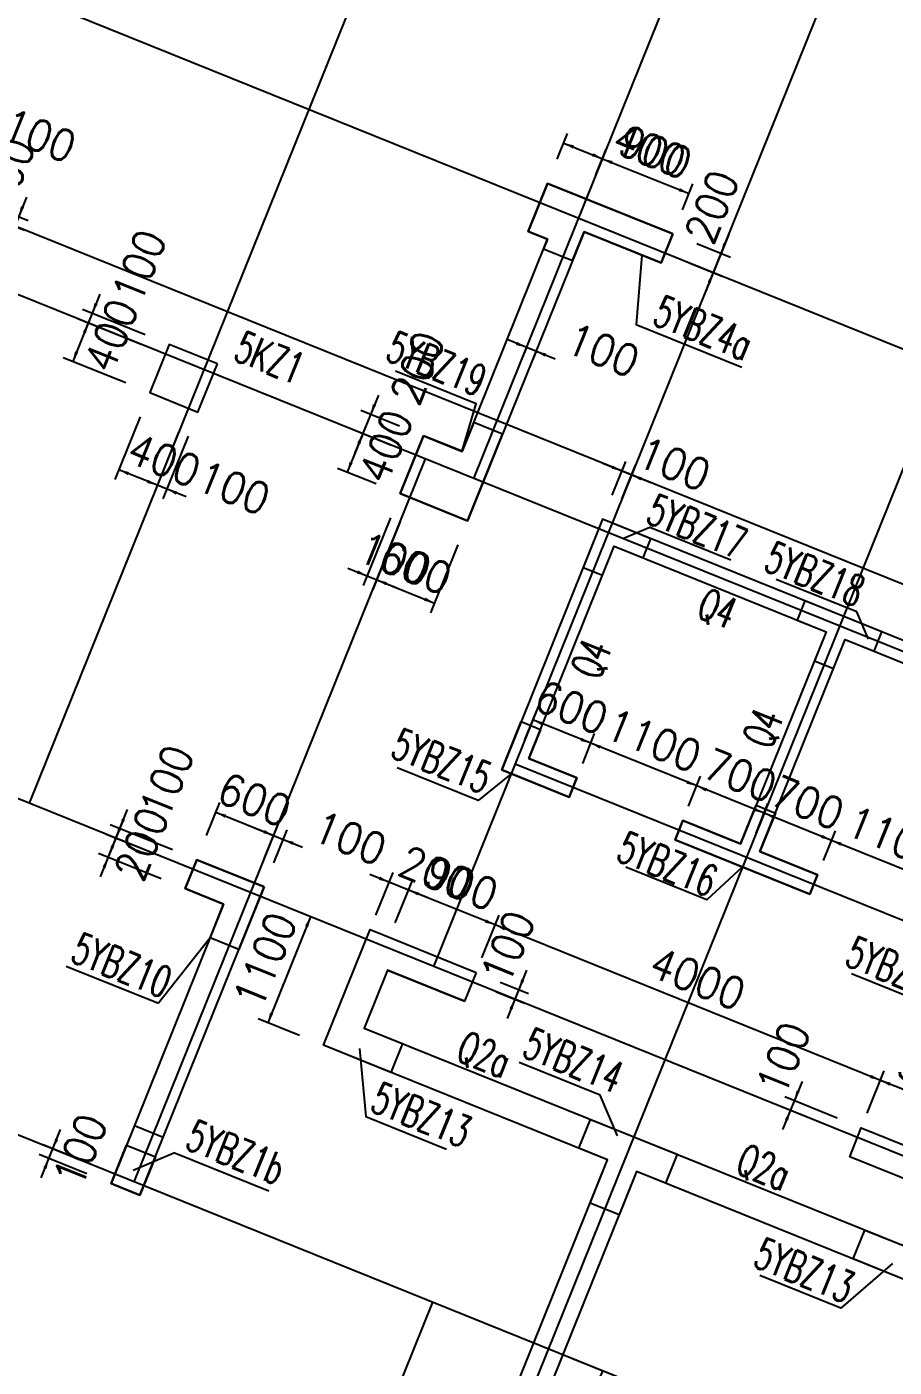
# Model space of a CAD drawing. Extents: x 387171 to 699106, y 11966 to 245688.
# Drawn here: x 540834 to 549187, y 78279 to 91178 of the extents above; entities that cross this region are included whole.
import ezdxf

# ---------------------------------------------------------------- set-up
doc = ezdxf.new("R2010")
doc.units = 0
doc.header["$LTSCALE"] = 100
doc.header["$MEASUREMENT"] = 0
doc.linetypes.add('DASHED', pattern=[19.05, 12.7, -6.35])
for name, color, linetype in [('b边缘构件', 235, 'Continuous'), ('colu-主楼', 7, 'Continuous'), ('COLU_DASH', 9, 'DASHED'), ('DOTE', 253, 'Continuous'), ('wall-主楼', 2, 'Continuous'), ('Y阴影', 254, 'Continuous'), ('剪力墙身标注', 7, 'Continuous'), ('小尺寸', 4, 'Continuous'), ('边缘构件标注', 1, 'Continuous')]:
    doc.layers.add(name, color=color, linetype=linetype)
doc.styles.get("Standard").update_dxf_attribs({"font": 'standard'})
doc.dimstyles.get("Standard").update_dxf_attribs({"dimtxt": 300, "dimasz": 100, "dimexe": 100, "dimexo": 250, "dimgap": 100, "dimtad": 0, "dimtoh": 1, "dimdec": 0, "dimdsep": 46, "dimcen": 0.09, "dimclrt": 7, "dimadec": 0, "dimazin": 0, "dimtfac": 1, "dimtdec": 4, "dimtofl": 0, "dimtmove": 0, "dimatfit": 3, "dimfxl": 1, "dimtolj": 1, "dimtzin": 0, "dimarcsym": 0})

# ---------------------------------------------------------------- blocks, each defined once
blk = doc.blocks.new('*D802')
at = {"layer": '小尺寸', "color": 0, "linetype": 'ByBlock', "lineweight": -2}
for p, q in [((541538, 88606), (541351, 88142)), ((541936, 88122), (541333, 88365)), ((541973, 88215), (541370, 88458))]:
    blk.add_line(p, q, dxfattribs=at)
for points in [[(541463, 88420), (541485, 88519), (541516, 88507)], [(541426, 88328), (541404, 88229), (541373, 88241)]]:
    blk.add_solid(points, dxfattribs=at)
at = {"layer": '小尺寸', "color": 7, "linetype": 'Continuous', "lineweight": -2, "insert": (541916, 88874), "char_height": 300, "width": 476.67, "attachment_point": 5, "rotation": 68.0454}
blk.add_mtext('100', dxfattribs=at)
blk = doc.blocks.new('*D1590')
at = {"layer": '小尺寸', "color": 0, "linetype": 'ByBlock', "lineweight": -2}
for p, q in [((541936, 88122), (541333, 88365)), ((541426, 88328), (541276, 87957)), ((541786, 87751), (541183, 87994))]:
    blk.add_line(p, q, dxfattribs=at)
for points in [[(541426, 88328), (541404, 88229), (541373, 88241)], [(541276, 87957), (541298, 88056), (541329, 88043)]]:
    blk.add_solid(points, dxfattribs=at)
at = {"layer": '小尺寸', "color": 7, "linetype": 'Continuous', "lineweight": -2, "insert": (541646, 88207), "char_height": 300, "width": 576.67, "attachment_point": 5, "rotation": 68.0454}
blk.add_mtext('400', dxfattribs=at)
blk = doc.blocks.new('*D1334')
at = {"layer": '小尺寸', "color": 0, "linetype": 'ByBlock', "lineweight": -2}
for p, q in [((542296, 87276), (542053, 86673)), ((542388, 87239), (542145, 86636)), ((542368, 86654), (541905, 86841))]:
    blk.add_line(p, q, dxfattribs=at)
for points in [[(542090, 86766), (541991, 86788), (542003, 86819)], [(542183, 86729), (542282, 86707), (542269, 86676)]]:
    blk.add_solid(points, dxfattribs=at)
at = {"layer": '小尺寸', "color": 7, "linetype": 'Continuous', "lineweight": -2, "insert": (542824, 86740), "char_height": 300, "width": 476.67, "attachment_point": 5, "rotation": 338.0454}
blk.add_mtext('100', dxfattribs=at)
blk = doc.blocks.new('*D2117')
at = {"layer": '小尺寸', "color": 0, "linetype": 'ByBlock', "lineweight": -2}
for p, q in [((541925, 87426), (541682, 86823)), ((542296, 87276), (542053, 86673)), ((542090, 86766), (541719, 86916))]:
    blk.add_line(p, q, dxfattribs=at)
for points in [[(541719, 86916), (541818, 86894), (541806, 86863)], [(542090, 86766), (541991, 86788), (542003, 86819)]]:
    blk.add_solid(points, dxfattribs=at)
at = {"layer": '小尺寸', "color": 7, "linetype": 'Continuous', "lineweight": -2, "insert": (542156, 87009), "char_height": 300, "width": 576.67, "attachment_point": 5, "rotation": 338.0454}
blk.add_mtext('400', dxfattribs=at)
blk = doc.blocks.new('*D2138')
at = {"layer": '小尺寸', "color": 0, "linetype": 'ByBlock', "lineweight": -2}
for p, q in [((540971, 80101), (541158, 80565)), ((541450, 80231), (540991, 80417)), ((541413, 80138), (540953, 80324))]:
    blk.add_line(p, q, dxfattribs=at)
for points in [[(541084, 80379), (541106, 80478), (541136, 80466)], [(541046, 80286), (541024, 80187), (540993, 80200)]]:
    blk.add_solid(points, dxfattribs=at)
at = {"layer": '小尺寸', "color": 7, "linetype": 'Continuous', "lineweight": -2, "insert": (541348, 80366), "char_height": 300, "width": 476.67, "attachment_point": 5, "rotation": 68.0454}
blk.add_mtext('100', dxfattribs=at)
blk = doc.blocks.new('*D2261')
at = {"layer": '小尺寸', "color": 0, "linetype": 'ByBlock', "lineweight": -2}
for p, q in [((546844, 86790), (546380, 86977)), ((546472, 86671), (546603, 86995)), ((546565, 86633), (546696, 86958))]:
    blk.add_line(p, q, dxfattribs=at)
for points in [[(546566, 86903), (546467, 86925), (546479, 86955)], [(546658, 86865), (546757, 86843), (546745, 86812)]]:
    blk.add_solid(points, dxfattribs=at)
at = {"layer": '小尺寸', "color": 7, "linetype": 'Continuous', "lineweight": -2, "insert": (547066, 86971), "char_height": 300, "width": 476.67, "attachment_point": 5, "rotation": 338.0454}
blk.add_mtext('100', dxfattribs=at)
blk = doc.blocks.new('*D3532')
at = {"layer": '小尺寸', "color": 0, "linetype": 'ByBlock', "lineweight": -2}
for p, q in [((548506, 83156), (548621, 83441)), ((549603, 82937), (548583, 83349)), ((549526, 82744), (549641, 83030))]:
    blk.add_line(p, q, dxfattribs=at)
for points in [[(548583, 83349), (548682, 83327), (548670, 83296)], [(549603, 82937), (549505, 82959), (549517, 82990)]]:
    blk.add_solid(points, dxfattribs=at)
at = {"layer": '小尺寸', "color": 7, "linetype": 'Continuous', "lineweight": -2, "insert": (549187, 83375), "char_height": 300, "width": 685, "attachment_point": 5, "rotation": 338.0454}
blk.add_mtext('1100', dxfattribs=at)
blk = doc.blocks.new('*D3277')
at = {"layer": '小尺寸', "color": 0, "linetype": 'ByBlock', "lineweight": -2}
for p, q in [((547856, 83417), (547971, 83703)), ((548583, 83349), (547934, 83610)), ((548506, 83156), (548621, 83441))]:
    blk.add_line(p, q, dxfattribs=at)
for points in [[(547934, 83610), (548033, 83588), (548021, 83558)], [(548583, 83349), (548484, 83371), (548497, 83401)]]:
    blk.add_solid(points, dxfattribs=at)
at = {"layer": '小尺寸', "color": 7, "linetype": 'Continuous', "lineweight": -2, "insert": (548352, 83711), "char_height": 300, "width": 566.67, "attachment_point": 5, "rotation": 338.0454}
blk.add_mtext('700', dxfattribs=at)
blk = doc.blocks.new('*D3447')
at = {"layer": '小尺寸', "color": 0, "linetype": 'ByBlock', "lineweight": -2}
for p, q in [((547207, 83679), (547322, 83965)), ((547934, 83610), (547285, 83872)), ((547856, 83417), (547971, 83703))]:
    blk.add_line(p, q, dxfattribs=at)
for points in [[(547285, 83872), (547384, 83850), (547371, 83819)], [(547934, 83610), (547835, 83632), (547847, 83663)]]:
    blk.add_solid(points, dxfattribs=at)
at = {"layer": '小尺寸', "color": 7, "linetype": 'Continuous', "lineweight": -2, "insert": (547703, 83973), "char_height": 300, "width": 566.67, "attachment_point": 5, "rotation": 338.0454}
blk.add_mtext('700', dxfattribs=at)
blk = doc.blocks.new('*D4354')
at = {"layer": '小尺寸', "color": 0, "linetype": 'ByBlock', "lineweight": -2}
for p, q in [((546187, 84090), (546302, 84376)), ((547285, 83872), (546265, 84283)), ((547207, 83679), (547322, 83965))]:
    blk.add_line(p, q, dxfattribs=at)
for points in [[(546265, 84283), (546364, 84261), (546351, 84231)], [(547285, 83872), (547186, 83894), (547198, 83925)]]:
    blk.add_solid(points, dxfattribs=at)
at = {"layer": '小尺寸', "color": 7, "linetype": 'Continuous', "lineweight": -2, "insert": (546868, 84310), "char_height": 300, "width": 685, "attachment_point": 5, "rotation": 338.0454}
blk.add_mtext('1100', dxfattribs=at)
blk = doc.blocks.new('*D3974')
at = {"layer": '小尺寸', "color": 0, "linetype": 'ByBlock', "lineweight": -2}
for p, q in [((545630, 84315), (545745, 84600)), ((546265, 84283), (545708, 84508)), ((546187, 84090), (546302, 84376))]:
    blk.add_line(p, q, dxfattribs=at)
for points in [[(545708, 84508), (545807, 84486), (545795, 84455)], [(546265, 84283), (546166, 84305), (546178, 84336)]]:
    blk.add_solid(points, dxfattribs=at)
at = {"layer": '小尺寸', "color": 7, "linetype": 'Continuous', "lineweight": -2, "insert": (546080, 84627), "char_height": 300, "width": 556.67, "attachment_point": 5, "rotation": 338.0454}
blk.add_mtext('600', dxfattribs=at)
blk = doc.blocks.new('*D212')
at = {"layer": '小尺寸', "color": 0, "linetype": 'ByBlock', "lineweight": -2}
for p, q in [((545942, 89904), (546042, 90152)), ((546005, 90059), (546376, 89909)), ((546313, 89754), (546413, 90002))]:
    blk.add_line(p, q, dxfattribs=at)
for points in [[(546005, 90059), (546104, 90037), (546092, 90006)], [(546376, 89909), (546277, 89931), (546290, 89962)]]:
    blk.add_solid(points, dxfattribs=at)
at = {"layer": '小尺寸', "color": 7, "linetype": 'Continuous', "lineweight": -2, "insert": (546830, 89996), "char_height": 300, "width": 576.67, "attachment_point": 5, "rotation": 338.0454}
blk.add_mtext('400', dxfattribs=at)
blk = doc.blocks.new('*D4468')
at = {"layer": '小尺寸', "color": 0, "linetype": 'ByBlock', "lineweight": -2}
for p, q in [((546313, 89754), (546413, 90002)), ((546376, 89909), (547211, 89573)), ((547148, 89417), (547248, 89666))]:
    blk.add_line(p, q, dxfattribs=at)
for points in [[(546376, 89909), (546475, 89887), (546463, 89856)], [(547211, 89573), (547112, 89595), (547124, 89626)]]:
    blk.add_solid(points, dxfattribs=at)
at = {"layer": '小尺寸', "color": 7, "linetype": 'Continuous', "lineweight": -2, "insert": (546887, 89973), "char_height": 300, "width": 556.67, "attachment_point": 5, "rotation": 338.0454}
blk.add_mtext('900', dxfattribs=at)
blk = doc.blocks.new('*D715')
at = {"layer": '小尺寸', "color": 0, "linetype": 'ByBlock', "lineweight": -2}
for p, q in [((544219, 87633), (543994, 87077)), ((544422, 87336), (544051, 87485)), ((544347, 87150), (543976, 87299))]:
    blk.add_line(p, q, dxfattribs=at)
for points in [[(544144, 87448), (544166, 87547), (544197, 87534)], [(544069, 87262), (544047, 87163), (544016, 87176)]]:
    blk.add_solid(points, dxfattribs=at)
at = {"layer": '小尺寸', "color": 7, "linetype": 'Continuous', "lineweight": -2, "insert": (544595, 87897), "char_height": 300, "width": 566.67, "attachment_point": 5, "rotation": 68.0454}
blk.add_mtext('200', dxfattribs=at)
blk = doc.blocks.new('*D331')
at = {"layer": '小尺寸', "color": 0, "linetype": 'ByBlock', "lineweight": -2}
for p, q in [((544069, 87262), (543919, 86891)), ((544347, 87150), (543976, 87299)), ((544198, 86779), (543827, 86928))]:
    blk.add_line(p, q, dxfattribs=at)
for points in [[(544069, 87262), (544047, 87163), (544016, 87176)], [(543919, 86891), (543941, 86990), (543972, 86978)]]:
    blk.add_solid(points, dxfattribs=at)
at = {"layer": '小尺寸', "color": 7, "linetype": 'Continuous', "lineweight": -2, "insert": (544290, 87141), "char_height": 300, "width": 576.67, "attachment_point": 5, "rotation": 68.0454}
blk.add_mtext('400', dxfattribs=at)
blk = doc.blocks.new('*D1225')
at = {"layer": '小尺寸', "color": 0, "linetype": 'ByBlock', "lineweight": -2}
for p, q in [((544336, 86454), (544073, 85801)), ((544429, 86416), (544166, 85764)), ((543925, 85969), (544389, 85782))]:
    blk.add_line(p, q, dxfattribs=at)
for points in [[(544110, 85894), (544011, 85916), (544024, 85947)], [(544203, 85856), (544302, 85834), (544290, 85804)]]:
    blk.add_solid(points, dxfattribs=at)
at = {"layer": '小尺寸', "color": 7, "linetype": 'Continuous', "lineweight": -2, "insert": (544377, 86056), "char_height": 300, "width": 476.67, "attachment_point": 5, "rotation": 338.0454}
blk.add_mtext('100', dxfattribs=at)
blk = doc.blocks.new('*D1410')
at = {"layer": '小尺寸', "color": 0, "linetype": 'ByBlock', "lineweight": -2}
for p, q in [((544429, 86416), (544166, 85764)), ((544985, 86192), (544722, 85539)), ((544203, 85856), (544760, 85632))]:
    blk.add_line(p, q, dxfattribs=at)
for points in [[(544203, 85856), (544302, 85834), (544290, 85804)], [(544760, 85632), (544661, 85654), (544673, 85685)]]:
    blk.add_solid(points, dxfattribs=at)
at = {"layer": '小尺寸', "color": 7, "linetype": 'Continuous', "lineweight": -2, "insert": (544575, 85976), "char_height": 300, "width": 556.67, "attachment_point": 5, "rotation": 338.0454}
blk.add_mtext('600', dxfattribs=at)
blk = doc.blocks.new('*D1958')
at = {"layer": '小尺寸', "color": 0, "linetype": 'ByBlock', "lineweight": -2}
for p, q in [((540501, 90045), (540037, 90232)), ((540111, 89882), (540260, 90250)), ((540204, 89844), (540352, 90212))]:
    blk.add_line(p, q, dxfattribs=at)
for points in [[(540222, 90157), (540123, 90179), (540136, 90210)], [(540315, 90120), (540414, 90098), (540402, 90067)]]:
    blk.add_solid(points, dxfattribs=at)
at = {"layer": '小尺寸', "color": 7, "linetype": 'Continuous', "lineweight": -2, "insert": (540956, 90131), "char_height": 300, "width": 476.67, "attachment_point": 5, "rotation": 338.0454}
blk.add_mtext('100', dxfattribs=at)
blk = doc.blocks.new('*D2472')
at = {"layer": '小尺寸', "color": 0, "linetype": 'ByBlock', "lineweight": -2}
for p, q in [((540830, 89538), (540643, 89074)), ((540305, 89426), (540811, 89222)), ((540343, 89519), (540848, 89315))]:
    blk.add_line(p, q, dxfattribs=at)
for points in [[(540756, 89353), (540777, 89452), (540808, 89439)], [(540718, 89260), (540696, 89161), (540665, 89173)]]:
    blk.add_solid(points, dxfattribs=at)
at = {"layer": '小尺寸', "color": 7, "linetype": 'Continuous', "lineweight": -2, "insert": (540650, 89760), "char_height": 300, "width": 476.67, "attachment_point": 5, "rotation": 68.0454}
blk.add_mtext('100', dxfattribs=at)
blk = doc.blocks.new('*D1249')
at = {"layer": '小尺寸', "color": 0, "linetype": 'ByBlock', "lineweight": -2}
for p, q in [((548926, 80722), (549091, 81132)), ((549889, 80703), (549054, 81039)), ((549761, 80385), (549926, 80796))]:
    blk.add_line(p, q, dxfattribs=at)
for points in [[(549054, 81039), (549153, 81018), (549141, 80987)], [(549889, 80703), (549790, 80725), (549802, 80756)]]:
    blk.add_solid(points, dxfattribs=at)
at = {"layer": '小尺寸', "color": 7, "linetype": 'Continuous', "lineweight": -2, "insert": (549565, 81103), "char_height": 300, "width": 556.67, "attachment_point": 5, "rotation": 338.0454}
blk.add_mtext('900', dxfattribs=at)
blk = doc.blocks.new('*D2163')
at = {"layer": '小尺寸', "color": 0, "linetype": 'ByBlock', "lineweight": -2}
for p, q in [((545216, 82217), (545382, 82628)), ((549054, 81039), (545344, 82535)), ((548926, 80722), (549091, 81132))]:
    blk.add_line(p, q, dxfattribs=at)
for points in [[(545344, 82535), (545443, 82513), (545431, 82482)], [(549054, 81039), (548955, 81061), (548968, 81092)]]:
    blk.add_solid(points, dxfattribs=at)
at = {"layer": '小尺寸', "color": 7, "linetype": 'Continuous', "lineweight": -2, "insert": (547293, 82019), "char_height": 300, "width": 790, "attachment_point": 5, "rotation": 338.0454}
blk.add_mtext('4000', dxfattribs=at)
blk = doc.blocks.new('*D1749')
at = {"layer": '小尺寸', "color": 0, "linetype": 'ByBlock', "lineweight": -2}
for p, q in [((544381, 82554), (544547, 82964)), ((545344, 82535), (544509, 82871)), ((545216, 82217), (545382, 82628))]:
    blk.add_line(p, q, dxfattribs=at)
for points in [[(544509, 82871), (544608, 82849), (544596, 82819)], [(545344, 82535), (545245, 82557), (545258, 82588)]]:
    blk.add_solid(points, dxfattribs=at)
at = {"layer": '小尺寸', "color": 7, "linetype": 'Continuous', "lineweight": -2, "insert": (545020, 82935), "char_height": 300, "width": 556.67, "attachment_point": 5, "rotation": 338.0454}
blk.add_mtext('900', dxfattribs=at)
blk = doc.blocks.new('*D2669')
at = {"layer": '小尺寸', "color": 0, "linetype": 'ByBlock', "lineweight": -2}
for p, q in [((544695, 82797), (544138, 83021)), ((544196, 82629), (544361, 83039)), ((544381, 82554), (544547, 82964))]:
    blk.add_line(p, q, dxfattribs=at)
for points in [[(544324, 82946), (544225, 82968), (544237, 82999)], [(544509, 82871), (544608, 82849), (544596, 82819)]]:
    blk.add_solid(points, dxfattribs=at)
at = {"layer": '小尺寸', "color": 7, "linetype": 'Continuous', "lineweight": -2, "insert": (544771, 83035), "char_height": 300, "width": 566.67, "attachment_point": 5, "rotation": 338.0454}
blk.add_mtext('200', dxfattribs=at)
blk = doc.blocks.new('*D2290')
at = {"layer": '小尺寸', "color": 0, "linetype": 'ByBlock', "lineweight": -2}
for p, q in [((548299, 81028), (548112, 80565)), ((548638, 80676), (548132, 80880)), ((548601, 80583), (548094, 80788))]:
    blk.add_line(p, q, dxfattribs=at)
for points in [[(548224, 80843), (548246, 80942), (548277, 80930)], [(548187, 80750), (548165, 80651), (548134, 80664)]]:
    blk.add_solid(points, dxfattribs=at)
at = {"layer": '小尺寸', "color": 7, "linetype": 'Continuous', "lineweight": -2, "insert": (548119, 81250), "char_height": 300, "width": 476.67, "attachment_point": 5, "rotation": 68.0454}
blk.add_mtext('100', dxfattribs=at)
blk = doc.blocks.new('*D3188')
at = {"layer": '小尺寸', "color": 0, "linetype": 'ByBlock', "lineweight": -2}
for p, q in [((545646, 82098), (545460, 81634)), ((545392, 81985), (545664, 81875)), ((545355, 81892), (545627, 81782))]:
    blk.add_line(p, q, dxfattribs=at)
for points in [[(545572, 81912), (545594, 82011), (545625, 81999)], [(545534, 81820), (545512, 81721), (545481, 81733)]]:
    blk.add_solid(points, dxfattribs=at)
at = {"layer": '小尺寸', "color": 7, "linetype": 'Continuous', "lineweight": -2, "insert": (545466, 82320), "char_height": 300, "width": 476.67, "attachment_point": 5, "rotation": 68.0454}
blk.add_mtext('100', dxfattribs=at)
blk = doc.blocks.new('*D4334')
at = {"layer": '小尺寸', "color": 0, "linetype": 'ByBlock', "lineweight": -2}
for p, q in [((542564, 83394), (542692, 83712)), ((542654, 83619), (543211, 83395)), ((543120, 83170), (543248, 83488))]:
    blk.add_line(p, q, dxfattribs=at)
for points in [[(542654, 83619), (542753, 83597), (542741, 83566)], [(543211, 83395), (543112, 83417), (543124, 83448)]]:
    blk.add_solid(points, dxfattribs=at)
at = {"layer": '小尺寸', "color": 7, "linetype": 'Continuous', "lineweight": -2, "insert": (543026, 83739), "char_height": 300, "width": 556.67, "attachment_point": 5, "rotation": 338.0454}
blk.add_mtext('600', dxfattribs=at)
blk = doc.blocks.new('*D4109')
at = {"layer": '小尺寸', "color": 0, "linetype": 'ByBlock', "lineweight": -2}
for p, q in [((543025, 83470), (543489, 83283)), ((543120, 83170), (543248, 83488)), ((543213, 83133), (543341, 83450))]:
    blk.add_line(p, q, dxfattribs=at)
for points in [[(543211, 83395), (543112, 83417), (543124, 83448)], [(543304, 83357), (543403, 83336), (543390, 83305)]]:
    blk.add_solid(points, dxfattribs=at)
at = {"layer": '小尺寸', "color": 7, "linetype": 'Continuous', "lineweight": -2, "insert": (543945, 83369), "char_height": 300, "width": 476.67, "attachment_point": 5, "rotation": 338.0454}
blk.add_mtext('100', dxfattribs=at)
blk = doc.blocks.new('*D1524')
at = {"layer": '小尺寸', "color": 0, "linetype": 'ByBlock', "lineweight": -2}
for p, q in [((541616, 83183), (541803, 83647)), ((542238, 83256), (541635, 83499)), ((542201, 83163), (541598, 83406))]:
    blk.add_line(p, q, dxfattribs=at)
for points in [[(541728, 83462), (541750, 83561), (541781, 83548)], [(541691, 83369), (541669, 83270), (541638, 83282)]]:
    blk.add_solid(points, dxfattribs=at)
at = {"layer": '小尺寸', "color": 7, "linetype": 'Continuous', "lineweight": -2, "insert": (542181, 83916), "char_height": 300, "width": 476.67, "attachment_point": 5, "rotation": 68.0454}
blk.add_mtext('100', dxfattribs=at)
blk = doc.blocks.new('*D2044')
at = {"layer": '小尺寸', "color": 0, "linetype": 'ByBlock', "lineweight": -2}
for p, q in [((546088, 78362), (546470, 78208)), ((546377, 78245), (545442, 75927)), ((545153, 76043), (545535, 75889))]:
    blk.add_line(p, q, dxfattribs=at)
for points in [[(546377, 78245), (546355, 78146), (546324, 78159)], [(545442, 75927), (545464, 76026), (545495, 76013)]]:
    blk.add_solid(points, dxfattribs=at)
at = {"layer": '小尺寸', "color": 7, "linetype": 'Continuous', "lineweight": -2, "insert": (545678, 77179), "char_height": 300, "width": 780, "attachment_point": 5, "rotation": 68.0454}
blk.add_mtext('2500', dxfattribs=at)
blk = doc.blocks.new('*D2997')
at = {"layer": '小尺寸', "color": 0, "linetype": 'ByBlock', "lineweight": -2}
for p, q in [((543566, 82613), (543154, 81593)), ((543871, 82490), (543473, 82651)), ((543459, 81470), (543062, 81630))]:
    blk.add_line(p, q, dxfattribs=at)
for points in [[(543566, 82613), (543544, 82514), (543513, 82527)], [(543154, 81593), (543176, 81692), (543207, 81679)]]:
    blk.add_solid(points, dxfattribs=at)
at = {"layer": '小尺寸', "color": 7, "linetype": 'Continuous', "lineweight": -2, "insert": (543128, 82196), "char_height": 300, "width": 685, "attachment_point": 5, "rotation": 68.0454}
blk.add_mtext('1100', dxfattribs=at)
blk = doc.blocks.new('*D17')
at = {"layer": '小尺寸', "color": 0, "linetype": 'ByBlock', "lineweight": -2}
for p, q in [((541765, 83554), (541541, 82998)), ((542201, 83163), (541598, 83406)), ((542126, 82978), (541523, 83221))]:
    blk.add_line(p, q, dxfattribs=at)
for points in [[(541691, 83369), (541713, 83468), (541744, 83455)], [(541616, 83183), (541594, 83084), (541563, 83097)]]:
    blk.add_solid(points, dxfattribs=at)
at = {"layer": '小尺寸', "color": 7, "linetype": 'Continuous', "lineweight": -2, "insert": (541939, 83316), "char_height": 300, "width": 566.67, "attachment_point": 5, "rotation": 68.0454}
blk.add_mtext('200', dxfattribs=at)
blk = doc.blocks.new('*D934')
at = {"layer": '小尺寸', "color": 0, "linetype": 'ByBlock', "lineweight": -2}
for p, q in [((547593, 89184), (547369, 88627)), ((547286, 89092), (547611, 88961)), ((547212, 88906), (547536, 88775))]:
    blk.add_line(p, q, dxfattribs=at)
for points in [[(547518, 88998), (547540, 89097), (547571, 89085)], [(547443, 88813), (547421, 88714), (547391, 88726)]]:
    blk.add_solid(points, dxfattribs=at)
at = {"layer": '小尺寸', "color": 7, "linetype": 'Continuous', "lineweight": -2, "insert": (547430, 89447), "char_height": 300, "width": 566.67, "attachment_point": 5, "rotation": 68.0454}
blk.add_mtext('200', dxfattribs=at)
blk = doc.blocks.new('*D1460')
at = {"layer": '小尺寸', "color": 0, "linetype": 'ByBlock', "lineweight": -2}
for p, q in [((545922, 87981), (545458, 88168)), ((545641, 88086), (545606, 88000)), ((545734, 88048), (545699, 87963))]:
    blk.add_line(p, q, dxfattribs=at)
for points in [[(545644, 88093), (545545, 88115), (545557, 88146)], [(545737, 88056), (545836, 88034), (545823, 88003)]]:
    blk.add_solid(points, dxfattribs=at)
at = {"layer": '小尺寸', "color": 7, "linetype": 'Continuous', "lineweight": -2, "insert": (546380, 88066), "char_height": 300, "width": 476.67, "attachment_point": 5, "rotation": 338.0454}
blk.add_mtext('100', dxfattribs=at)

msp = doc.modelspace()

# ---------------------------------------------------------------- hatches: boundary and pattern name
at = {"layer": 'Y阴影'}
h = msp.add_hatch(dxfattribs=at)
h.set_pattern_fill('ANSI31', color=256, scale=25, angle=-21.95462, style=0)
h.set_pattern_definition([])
h.paths.add_polyline_path([(547054.7, 89185.6), (545848.9, 89671.7), (545662, 89207.9), (545847.5, 89133.1), (545810, 89040.1), (546088.3, 88928), (546200.4, 89206.2), (546942.4, 88907.1)], flags=0)
h = msp.add_hatch(dxfattribs=at)
h.set_pattern_fill('ANSI31', color=256, scale=25, angle=-21.95462, style=0)
h.set_pattern_definition([])
h.paths.add_polyline_path([(545415.3, 87258.5), (545137, 87370.7), (545025, 87092.7), (544654, 87242.2), (544429.6, 86685.5), (545078.8, 86423.8)], flags=0)
h = msp.add_hatch(dxfattribs=at)
h.set_pattern_fill('ANSI31', color=256, scale=25, angle=-21.95462, style=0)
h.set_pattern_definition([])
h.paths.add_polyline_path([(546378.7, 86438.9), (546191.8, 85975.1), (546377.3, 85900.3), (546489.4, 86178.6), (546767.7, 86066.4), (546842.5, 86251.9)], flags=0)
h = msp.add_hatch(dxfattribs=at)
h.set_pattern_fill('ANSI31', color=256, scale=25, angle=-21.95462, style=0)
h.set_pattern_definition([])
h.paths.add_polyline_path([(548326.4, 85653.7), (549068.4, 85354.6), (548993.6, 85169.1), (548715.4, 85281.3), (548603.2, 85003), (548417.7, 85077.8), (548529.9, 85356.1), (548251.7, 85468.2)], flags=0)
h = msp.add_hatch(dxfattribs=at)
h.set_pattern_fill('ANSI31', color=256, scale=25, angle=-21.95462, style=0)
h.set_pattern_definition([])
h.paths.add_polyline_path([(545406.7, 84027.4), (545593.6, 84491.2), (545779.1, 84416.4), (545666.9, 84138.1), (546130.7, 83951.2), (546055.9, 83765.7)], flags=0)
h = msp.add_hatch(dxfattribs=at)
h.set_pattern_fill('ANSI31', color=256, scale=25, angle=-21.95462, style=0)
h.set_pattern_definition([])
h.paths.add_polyline_path([(548042.4, 83611.8), (547892.9, 83240.8), (548449.4, 83016.5), (548374.7, 82831), (547076, 83354.5), (547150.8, 83540), (547707.4, 83315.6), (547856.9, 83686.6)], flags=0)
h = msp.add_hatch(dxfattribs=at)
h.set_pattern_fill('ANSI31', color=256, scale=25, angle=-21.95462, style=0)
h.set_pattern_definition([])
h.paths.add_polyline_path([(543119.6, 82900.8), (542876.6, 82297.9), (542598.3, 82410.1), (542729.2, 82734.7), (542358, 82884.3), (542470.2, 83162.5)], flags=0)
h = msp.add_hatch(dxfattribs=at)
h.set_pattern_fill('ANSI31', color=256, scale=25, angle=-21.95462, style=0)
h.set_pattern_definition([])
h.paths.add_polyline_path([(545160, 82078.3), (545047.9, 81800), (544305.9, 82099.1), (544081.6, 81542.6), (544452.6, 81393.1), (544340.4, 81114.8), (543691.2, 81376.5), (544139.8, 82489.5)], flags=0)
h = msp.add_hatch(dxfattribs=at)
h.set_pattern_fill('ANSI31', color=256, scale=25, angle=-21.95462, style=0)
h.set_pattern_definition([])
h.paths.add_polyline_path([(547095.9, 80327.5), (546983.7, 80049.3), (546705.5, 80161.5), (546537.2, 79744.1), (546259, 79856.3), (546427.2, 80273.6), (546149, 80385.8), (546261.1, 80664)], flags=0)
h = msp.add_hatch(dxfattribs=at)
h.set_pattern_fill('ANSI31', color=256, scale=25, angle=-21.95462, style=0)
h.set_pattern_definition([])
h.paths.add_polyline_path([(549890.2, 80171.5), (549441.5, 79058.5), (548792.3, 79320.2), (548904.5, 79598.5), (549275.4, 79448.9), (549499.8, 80005.4), (548757.8, 80304.5), (548870, 80582.8)], flags=0)
h = msp.add_hatch(dxfattribs=at)
h.set_pattern_fill('ANSI31', color=256, scale=25, angle=-21.95462, style=0)
h.set_pattern_definition([])
h.paths.add_polyline_path([(542072.7, 80303.8), (541923.2, 79932.8), (541644.9, 80045), (541794.5, 80416)], flags=0)

# ---------------------------------------------------------------- linework, layer by layer
at = {"layer": 'b边缘构件'}
for points in [[(547054.7, 89185.6), (545848.9, 89671.7), (545662, 89207.9), (545847.5, 89133.1), (545810, 89040.1), (546088.3, 88928), (546200.4, 89206.2), (546942.4, 88907.1)], [(548042.4, 83611.8), (547892.9, 83240.8), (548449.4, 83016.5), (548374.7, 82831), (547076, 83354.5), (547150.8, 83540), (547707.4, 83315.6), (547856.9, 83686.6)]]:
    msp.add_lwpolyline(points, close=True, dxfattribs=at)
for points in [[(545415.3, 87258.5), (545137, 87370.7), (545025, 87092.7), (544654, 87242.2), (544429.6, 86685.5), (545078.8, 86423.8), (545415.3, 87258.5)], [(546378.7, 86438.9), (546191.8, 85975.1), (546377.3, 85900.3), (546489.4, 86178.6), (546767.7, 86066.4), (546842.5, 86251.9), (546378.7, 86438.9)], [(548417.7, 85077.8), (548603.2, 85003), (548715.4, 85281.3), (548993.6, 85169.1), (549068.4, 85354.6), (548326.4, 85653.7), (548251.7, 85468.2), (548529.9, 85356.1), (548417.7, 85077.8)], [(545406.7, 84027.4), (545593.6, 84491.2), (545779.1, 84416.4), (545666.9, 84138.1), (546130.7, 83951.2), (546055.9, 83765.7), (545406.7, 84027.4)], [(543119.6, 82900.8), (542876.6, 82297.9), (542598.3, 82410.1), (542729.2, 82734.7), (542358, 82884.3), (542470.2, 83162.5), (543119.6, 82900.8)], [(545160, 82078.3), (545047.9, 81800), (544305.9, 82099.1), (544081.6, 81542.6), (544452.6, 81393.1), (544340.4, 81114.8), (543691.2, 81376.5), (544139.8, 82489.5), (545160, 82078.3)], [(547095.9, 80327.5), (546983.7, 80049.3), (546705.5, 80161.5), (546537.2, 79744.1), (546259, 79856.3), (546427.2, 80273.6), (546149, 80385.8), (546261.1, 80664), (547095.9, 80327.5)], [(549890.2, 80171.5), (549441.5, 79058.5), (548792.3, 79320.2), (548904.5, 79598.5), (549275.4, 79448.9), (549499.8, 80005.4), (548757.8, 80304.5), (548870, 80582.8), (549890.2, 80171.5)], [(542072.7, 80303.8), (541923.2, 79932.8), (541644.9, 80045), (541794.5, 80416), (542072.7, 80303.8)]]:
    msp.add_lwpolyline(points, dxfattribs=at)
at = {"layer": 'colu-主楼'}
msp.add_lwpolyline([(542668.8, 87934.3), (542205.1, 88121.3), (542018.1, 87657.5), (542481.9, 87470.6)], close=True, dxfattribs=at)
at = {"layer": 'COLU_DASH'}
msp.add_line((542147.5, 80489.3), (541869.3, 80601.5), dxfattribs=at)
at = {"layer": 'DOTE'}
for p, q in [((571646, 79056.8), (530053.9, 95822.8)), ((545144.6, 94343.6), (540856.2, 83705.3)), ((557563.8, 81822.3), (529044.5, 93318.6)), ((547741.5, 93296.7), (545135.6, 86832.1)), ((549040, 92773.3), (544751.6, 82135.1)), ((551265.9, 91876), (544921.3, 76136.6)), ((570831.9, 77120.7), (537661.8, 90491.8)), ((555881.4, 77648.6), (527362, 89144.9)), ((541867.8, 80063), (544671.9, 87019.1)), ((549988.7, 82288.2), (545536.8, 84082.8)), ((567832.5, 69596.5), (538343.4, 81483.7)), ((540170.1, 67559.9), (544743, 78904))]:
    msp.add_line(p, q, dxfattribs=at)
at = {"layer": 'wall-主楼'}
msp.add_line((544305.9, 82099.1), (545047.9, 81800), dxfattribs=at)
for points in [[(547054.6, 89185.3), (546942.4, 88907.1), (546200.4, 89206.2), (545078.8, 86423.8), (544429.6, 86685.5), (544653.9, 87242), (545024.9, 87092.4), (545847.4, 89132.9), (545661.9, 89207.6), (545848.8, 89671.4)], [(549469.6, 82605.3), (549394.8, 82419.8), (550044.1, 82158.1), (551016.1, 84569.5), (546378.7, 86438.8), (545406.6, 84027.4), (546055.9, 83765.7), (546130.7, 83951.2), (545666.9, 84138.1), (546489.4, 86178.6), (548529.9, 85356.1), (547707.4, 83315.6), (547150.9, 83539.9), (547076.1, 83354.4), (548374.6, 82831), (548449.4, 83016.5), (547892.9, 83240.8), (548715.4, 85281.3), (550755.8, 84458.8), (549933.3, 82418.3)], [(543119.6, 82900.8), (542470.3, 83162.5), (542358.2, 82884.2), (542729.2, 82734.7), (541644.9, 80045), (541923.2, 79932.8)], [(545160, 82078.3), (545047.9, 81800), (544305.9, 82099.1), (544081.6, 81542.6), (549275.4, 79448.9), (549499.8, 80005.4), (548757.8, 80304.5), (548869.9, 80582.8), (549890.2, 80171.5), (549441.5, 79058.5), (546705.5, 80161.5), (545060.4, 76080.5), (544782.2, 76192.7), (546427.2, 80273.6), (543691.2, 81376.5), (544139.8, 82489.5)]]:
    msp.add_lwpolyline(points, close=True, dxfattribs=at)
at = {"layer": '边缘构件标注', "color": 200}
for p, q in [((546756.9, 88981.9), (546701.3, 88309)), ((547718.2, 87899.1), (546701.3, 88309)), ((542598.3, 82410.1), (542101.9, 81780.6)), ((541211.6, 82139.5), (542101.9, 81780.6)), ((541858.8, 80174.4), (542249.2, 80340.5)), ((543164, 79971.8), (542249.2, 80340.5))]:
    msp.add_line(p, q, dxfattribs=at)
for points in [[(545026.6, 87096.6), (545161.8, 87548.9), (544382.7, 87862.9)], [(546573.2, 86252.6), (546833.5, 86363.4), (547612.6, 86049.3)], [(548939, 85286.4), (548828.3, 85546.7), (548049.2, 85860.7)], [(545499.4, 83990), (545180.4, 83733.7), (544401.4, 84047.8)], [(547725.3, 83092.7), (547381.8, 82775.3), (546602.7, 83089.4)], [(549951.3, 82195.4), (549556, 81749.7), (548776.9, 82063.7)], [(544037.5, 81344.7), (544097.5, 80691.2), (544876.6, 80377.1)], [(546520.7, 80505.5), (546354.6, 80895.9), (545575.5, 81209.9)], [(549169.9, 79275.8), (548673.4, 78846.6), (547894.3, 79160.7)]]:
    msp.add_lwpolyline(points, dxfattribs=at)

# ---------------------------------------------------------------- texts
at = {"layer": '剪力墙身标注', "width": 0.7}
for s, rotation, p in [('Q4', 338.04538, (547269.5, 85506.2)), ('Q4', 68.04538, (546342.7, 84881)), ('Q4', 68.04538, (547997.2, 84214)), ('Q2a', 338.04538, (544952.1, 81242.6)), ('Q2a', 338.04538, (547643.2, 80157.4))]:
    msp.add_text(s, height=300, rotation=rotation, dxfattribs=at).set_placement(p)
at = {"layer": '边缘构件标注', "color": 200, "width": 0.7}
for s, p in [('5YBZ4a', (546843.4, 88322.1)), ('5KZ1', (542808.9, 87978.4)), ('5YBZ19', (544273.2, 87979.3)), ('5YBZ17', (546780.6, 86412.1)), ('5YBZ18', (547914.4, 85954.8)), ('5YBZ15', (544321.6, 84157.4)), ('5YBZ16', (546494.4, 83164.4)), ('5YBZ10', (541239.2, 82189.9)), ('5YBZ15', (548695.6, 82154.3)), ('5YBZ14', (545589, 81275.4)), ('5YBZ13', (544125.6, 80751.3)), ('5YBZ1b', (542342.6, 80389)), ('5YBZ13', (547813.2, 79254.7))]:
    msp.add_text(s, height=300, rotation=338.04538, dxfattribs=at).set_placement(p)

# ---------------------------------------------------------------- dimensions: what is measured, and where the dimension line sits
at = {"layer": '小尺寸'}
for base, p1, p2, angle, picture, middle in [((540222.4, 90157), (540110.7, 89612.6), (540018, 89650), 158.04538, '*D1958', (540595.8, 90275.9)), ((546376, 89909.3), (545848.9, 89671.7), (546219.9, 89522.1), 338.04538, '*D212', (546284, 90215.9)), ((547210.8, 89572.8), (546219.9, 89522.1), (547054.7, 89185.6), 338.04538, '*D4468', (546886.9, 89972.9)), ((540718.1, 89259.8), (540110.7, 89612.6), (540073.3, 89519.7), 68.04538, '*D2472', (540504.9, 89399.7)), ((547443.4, 88812.6), (547054.6, 89185.3), (546979.7, 88999.6), 68.04538, '*D934', (547249, 88999)), ((544069, 87262.1), (544654, 87242.2), (544579.1, 87056.5), 68.04538, '*D715', (544413.8, 87448.7)), ((545643.8, 88092.9), (545827.1, 88280.1), (545734.3, 88317.5), 158.04538, '*D1460', (546020.1, 88210.8)), ((543919.5, 86891.1), (544579.1, 87056.5), (544429.6, 86685.5), 68.04538, '*D331', (544069.8, 86595.4)), ((546565.6, 86902.6), (546471.5, 86401.5), (546378.7, 86438.8), 158.04538, '*D2261', (546705.5, 87115.8)), ((544203.2, 85856.4), (544429.6, 86685.5), (544522.3, 86648.1), 338.04538, '*D1225', (544016.6, 86201.1)), ((544759.7, 85632), (544522.3, 86648.1), (545078.8, 86423.8), 338.04538, '*D1410', (544574.9, 85976.1)), ((545708.1, 84507.7), (546093.3, 83858.4), (545536.8, 84082.8), 158.04538, '*D3974', (546079.8, 84627.4)), ((546264.5, 84283.3), (547113.4, 83447.2), (546093.3, 83858.4), 158.04538, '*D4354', (546868.1, 84309.6)), ((547284.7, 83872.1), (547762.7, 83185.5), (547113.4, 83447.2), 158.04538, '*D3447', (547702.8, 83973.1)), ((543210.9, 83394.9), (542470.2, 83162.5), (543026.8, 82938.2), 338.04538, '*D4334', (543026.1, 83738.9)), ((547934, 83610.4), (548412, 82923.7), (547762.7, 83185.5), 158.04538, '*D3277', (548352.1, 83711.4)), ((541616.1, 83183.4), (542432.7, 83069.5), (542358.2, 82884.2), 68.04538, '*D17', (541758.3, 82867.6)), ((543303.7, 83357.5), (543026.8, 82938.2), (543119.6, 82900.8), 338.04538, '*D4109', (543584.4, 83513.8)), ((548583.3, 83348.6), (549432.2, 82512.5), (548412, 82923.7), 158.04538, '*D3532', (549186.9, 83374.9)), ((544323.9, 82946.2), (544287.9, 82322), (544102.4, 82396.8), 158.04538, '*D2669', (544322.8, 83216.2)), ((544509.4, 82871.4), (545122.6, 81985.5), (544287.9, 82322), 158.04538, '*D1749', (545020.2, 82935.1)), ((543154.4, 81592.9), (544102.4, 82396.8), (543691.2, 81376.5), 68.04538, '*D2997', (543128.1, 82196.5)), ((545534.3, 81819.6), (545160, 82078.3), (545122.6, 81985.5), 68.04538, '*D3188', (545321.1, 81959.4)), ((545344.1, 82535), (548832.6, 80490), (545122.6, 81985.5), 158.04538, '*D2163', (547292.6, 82019.1)), ((548187.1, 80750.2), (548870, 80582.8), (548832.6, 80490), 68.04538, '*D2290', (547973.9, 80890.1)), ((549054, 81039.5), (549667.3, 80153.5), (548832.6, 80490), 158.04538, '*D1249', (549564.9, 81103.1)), ((545442.3, 75926.6), (545856, 78455.3), (544921.3, 76136.6), 68.04538, '*D2044', (545677.8, 77179.4))]:
    dim = msp.add_linear_dim(base=base, p1=p1, p2=p2, angle=angle, dimstyle='Standard', dxfattribs=at)
    dim.commit()
    dim.dimension.update_dxf_attribs({"geometry": picture, "text_midpoint": middle})
for p1, p2, distance, picture, middle in [((542205.1, 88121.3), (542167.7, 88028.5), -800, '*D802', (541770.4, 88514.2)), ((542167.7, 88028.5), (542018.1, 87657.5), -800, '*D1590', (541426.5, 87660.9)), ((542389.1, 87508), (542018.1, 87657.5), 800, '*D2117', (541610.2, 87229)), ((542481.9, 87470.6), (542389.1, 87508), 800, '*D1334', (542463.5, 86885)), ((542432.8, 83069.8), (542470.2, 83162.5), 800, '*D1524', (542035.6, 83555.5)), ((541644.9, 80045), (541682.3, 80137.7), 645.6, '*D2138', (541202.5, 80005.6))]:
    dim = msp.add_aligned_dim(p1=p1, p2=p2, distance=distance, dimstyle='Standard', dxfattribs=at)
    dim.commit()
    dim.dimension.update_dxf_attribs({"geometry": picture, "text_midpoint": middle})

doc.saveas('drawing.dxf')
